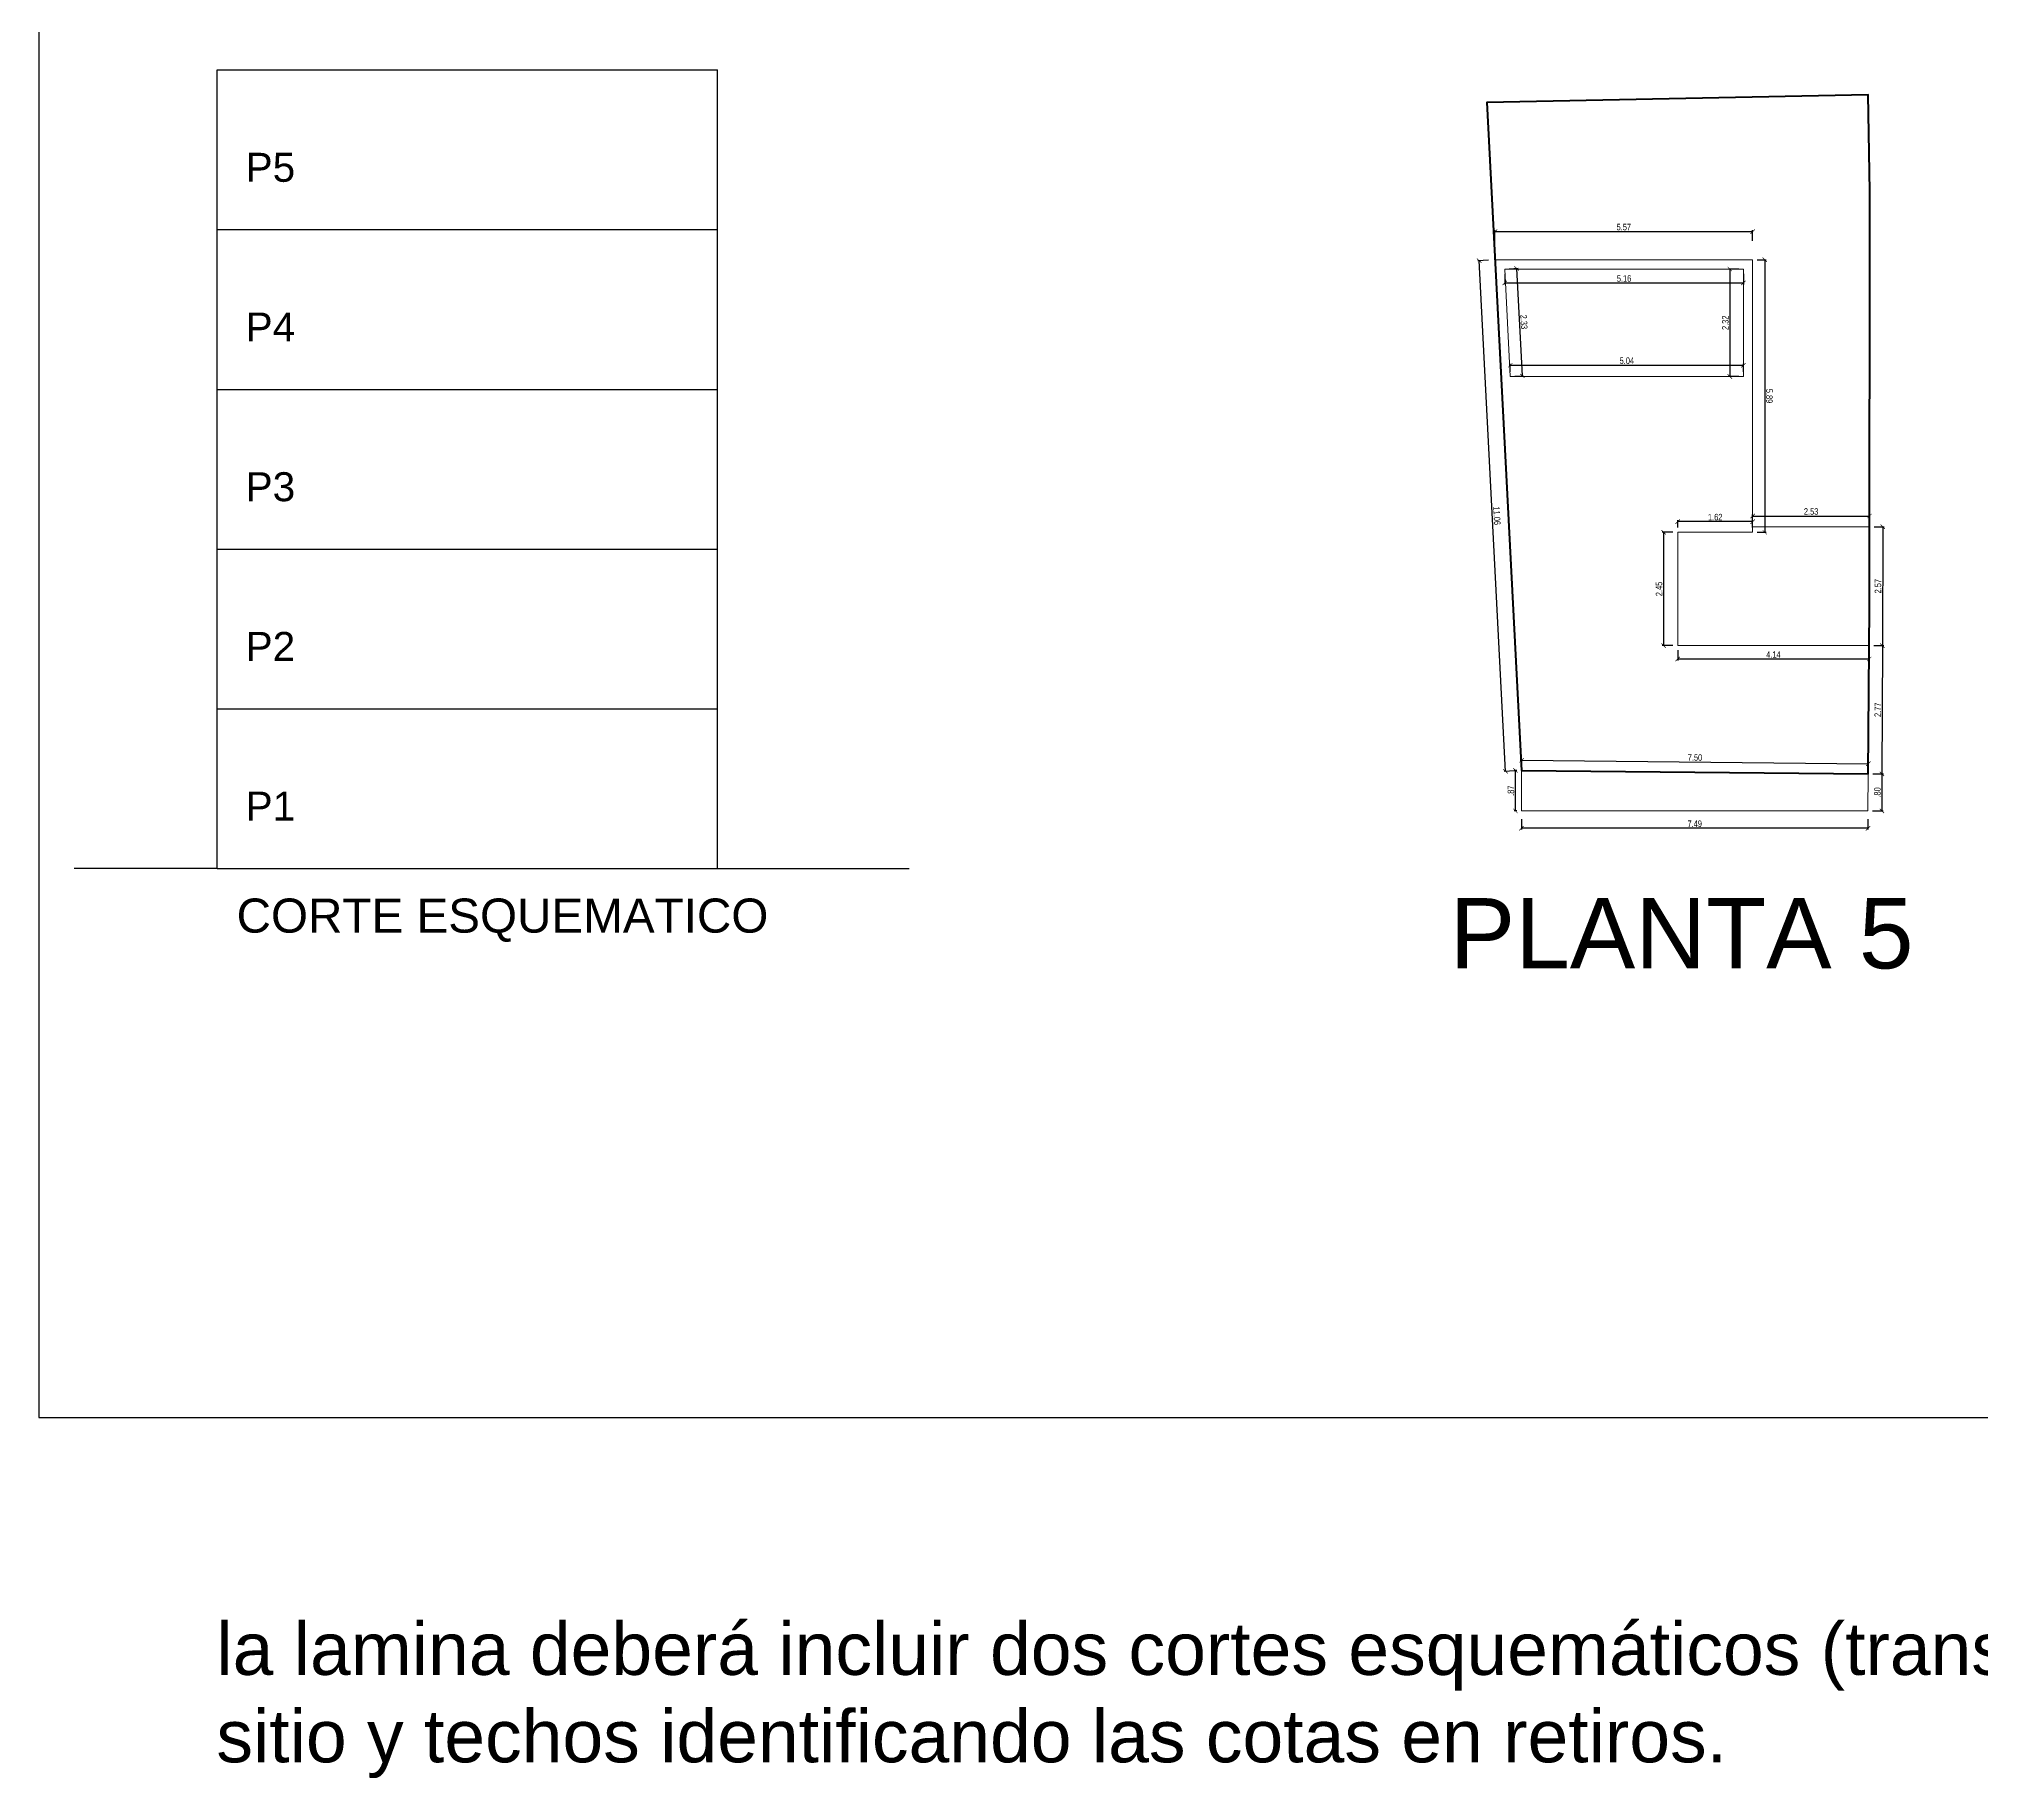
# Model space of a CAD drawing. Header units: millimetres. Extents: x 2128 to 7930, y 1150 to 3326.
# Drawn here: x 4002.5 to 4422.5, y 1188.5 to 1564.6 of the extents above; entities that cross this region are included whole.
import ezdxf

# ---------------------------------------------------------------- set-up
doc = ezdxf.new("R2010")
doc.units = ezdxf.units.MM
doc.header["$LTSCALE"] = 10
for name, color, linetype, lineweight in [('AMV', 90, 'Continuous', 0), ('cotas', 1, 'Continuous', 5), ('COTAS S', 30, 'Continuous', 0), ('lote', 5, 'Continuous', 50)]:
    doc.layers.add(name, color=color, linetype=linetype, lineweight=lineweight)
doc.styles.add('ARIAL', font='arial.ttf', dxfattribs={"height": 0.2})
doc.styles.add('RomanS', font='swissck.ttf')
doc.dimstyles.new('DIM', dxfattribs={"dimtxt": 0.14, "dimasz": 0.095, "dimexe": 0.03, "dimexo": 0.1, "dimgap": 0.025, "dimtad": 1, "dimzin": 4, "dimdsep": 46, "dimtxsty": 'RomanS', "dimblk": 'ARCHTICK', "dimcen": 0.02, "dimclrd": 247, "dimclre": 157, "dimclrt": 3, "dimadec": 0, "dimazin": 0, "dimtfac": 1, "dimtix": 1, "dimtofl": 0, "dimtmove": 2, "dimatfit": 3, "dimfxl": 0.2, "dimfxlon": 1, "dimtolj": 1, "dimtzin": 0, "dimarcsym": 0})

# ---------------------------------------------------------------- blocks, each defined once
blk = doc.blocks.new('_ArchTick')
at = {"layer": 'cotas', "color": 0, "const_width": 0.15}
blk.add_lwpolyline([(-0.5, -0.5), (0.5, 0.5)], dxfattribs=at)
blk = doc.blocks.new('*D84')
at = {"color": 157, "lineweight": -2, "transparency": 16777216}
for p, q in [((3957.509, 1642.145), (3957.509, 1642.375)), ((3963.081, 1642.145), (3963.081, 1642.375))]:
    blk.add_line(p, q, dxfattribs=at)
at = {"color": 247, "lineweight": -2, "transparency": 16777216}
blk.add_line((3957.509, 1642.345), (3963.081, 1642.345), dxfattribs=at)
at = {"layer": 'Defpoints', "color": 0, "transparency": 16777216}
for p in [(3963.081, 1642.345), (3957.509, 1641.736), (3963.081, 1641.736)]:
    blk.add_point(p, dxfattribs=at)
at = {"color": 247, "lineweight": -2, "transparency": 16777216, "xscale": 0.095, "yscale": 0.095, "zscale": 0.095, "rotation": 180}
blk.add_blockref('_ArchTick', (3957.509, 1642.345), dxfattribs=at)
at = {"color": 247, "lineweight": -2, "transparency": 16777216, "xscale": 0.095, "yscale": 0.095, "zscale": 0.095}
blk.add_blockref('_ArchTick', (3963.081, 1642.345), dxfattribs=at)
at = {"color": 3, "transparency": 16777216, "insert": (3960.295, 1642.442), "char_height": 0.14, "attachment_point": 5, "style": 'RomanS'}
blk.add_mtext('\\A1;5.57', dxfattribs=at)
blk = doc.blocks.new('*D85')
at = {"color": 157, "lineweight": -2, "transparency": 16777216}
for p, q in [((3963.181, 1641.736), (3963.374, 1641.736)), ((3963.181, 1635.843), (3963.374, 1635.843))]:
    blk.add_line(p, q, dxfattribs=at)
at = {"color": 247, "lineweight": -2, "transparency": 16777216}
blk.add_line((3963.344, 1641.736), (3963.344, 1635.843), dxfattribs=at)
at = {"layer": 'Defpoints', "color": 0, "transparency": 16777216}
for p in [(3963.081, 1641.736), (3963.081, 1635.843), (3963.344, 1635.843)]:
    blk.add_point(p, dxfattribs=at)
at = {"color": 247, "lineweight": -2, "transparency": 16777216, "xscale": 0.095, "yscale": 0.095, "zscale": 0.095}
for p, rotation in [((3963.344, 1641.736), 90.0011636161109), ((3963.344, 1635.843), 270.0011636161109)]:
    blk.add_blockref('_ArchTick', p, dxfattribs=dict(at, rotation=rotation))
at = {"color": 3, "transparency": 16777216, "insert": (3963.441, 1638.789), "char_height": 0.14, "attachment_point": 5, "rotation": 270.0012, "style": 'RomanS'}
blk.add_mtext('\\A1;5.89', dxfattribs=at)
blk = doc.blocks.new('*D86')
at = {"color": 157, "lineweight": -2, "transparency": 16777216}
for p, q in [((3963.081, 1636.063), (3963.081, 1636.225)), ((3965.608, 1636.063), (3965.608, 1636.225))]:
    blk.add_line(p, q, dxfattribs=at)
at = {"color": 247, "lineweight": -2, "transparency": 16777216}
blk.add_line((3963.081, 1636.195), (3965.608, 1636.195), dxfattribs=at)
at = {"layer": 'Defpoints', "color": 0, "transparency": 16777216}
for p in [(3963.081, 1635.963), (3965.608, 1636.195), (3965.608, 1635.963)]:
    blk.add_point(p, dxfattribs=at)
at = {"color": 247, "lineweight": -2, "transparency": 16777216, "xscale": 0.095, "yscale": 0.095, "zscale": 0.095, "rotation": 180}
blk.add_blockref('_ArchTick', (3963.081, 1636.195), dxfattribs=at)
at = {"color": 247, "lineweight": -2, "transparency": 16777216, "xscale": 0.095, "yscale": 0.095, "zscale": 0.095}
blk.add_blockref('_ArchTick', (3965.608, 1636.195), dxfattribs=at)
at = {"color": 3, "transparency": 16777216, "insert": (3964.345, 1636.292), "char_height": 0.14, "attachment_point": 5, "style": 'RomanS'}
blk.add_mtext('\\A1;2.53', dxfattribs=at)
blk = doc.blocks.new('*D87')
at = {"color": 157, "lineweight": -2, "transparency": 16777216}
for p, q in [((3965.708, 1635.963), (3965.923, 1635.962)), ((3965.701, 1633.393), (3965.916, 1633.392))]:
    blk.add_line(p, q, dxfattribs=at)
at = {"color": 247, "lineweight": -2, "transparency": 16777216}
blk.add_line((3965.893, 1635.962), (3965.886, 1633.392), dxfattribs=at)
at = {"layer": 'Defpoints', "color": 0, "transparency": 16777216}
for p in [(3965.608, 1635.963), (3965.601, 1633.393), (3965.886, 1633.392)]:
    blk.add_point(p, dxfattribs=at)
at = {"color": 247, "lineweight": -2, "transparency": 16777216, "xscale": 0.095, "yscale": 0.095, "zscale": 0.095}
for p, rotation in [((3965.893, 1635.962), 89.84046126562649), ((3965.886, 1633.392), 269.8404612656265)]:
    blk.add_blockref('_ArchTick', p, dxfattribs=dict(at, rotation=rotation))
at = {"color": 3, "transparency": 16777216, "insert": (3965.792, 1634.677), "char_height": 0.14, "attachment_point": 5, "rotation": 89.8405, "style": 'RomanS'}
blk.add_mtext('\\A1;2.57', dxfattribs=at)
blk = doc.blocks.new('*D88')
at = {"color": 157, "lineweight": -2, "transparency": 16777216}
for p, q in [((3965.701, 1633.393), (3965.916, 1633.392)), ((3965.678, 1630.618), (3965.908, 1630.618))]:
    blk.add_line(p, q, dxfattribs=at)
at = {"color": 247, "lineweight": -2, "transparency": 16777216}
blk.add_line((3965.886, 1633.392), (3965.878, 1630.618), dxfattribs=at)
at = {"layer": 'Defpoints', "color": 0, "transparency": 16777216}
for p in [(3965.601, 1633.393), (3965.574, 1630.619), (3965.878, 1630.618)]:
    blk.add_point(p, dxfattribs=at)
at = {"color": 247, "lineweight": -2, "transparency": 16777216, "xscale": 0.095, "yscale": 0.095, "zscale": 0.095}
for p, rotation in [((3965.886, 1633.392), 89.84046126562649), ((3965.878, 1630.618), 269.8404612656265)]:
    blk.add_blockref('_ArchTick', p, dxfattribs=dict(at, rotation=rotation))
at = {"color": 3, "transparency": 16777216, "insert": (3965.786, 1632.005), "char_height": 0.14, "attachment_point": 5, "rotation": 89.8405, "style": 'RomanS'}
blk.add_mtext('\\A1;2.77', dxfattribs=at)
blk = doc.blocks.new('*D89')
at = {"color": 157, "lineweight": -2, "transparency": 16777216}
for p, q in [((3965.678, 1630.618), (3965.908, 1630.618)), ((3965.676, 1629.818), (3965.906, 1629.818))]:
    blk.add_line(p, q, dxfattribs=at)
at = {"color": 247, "lineweight": -2, "transparency": 16777216}
blk.add_line((3965.878, 1630.618), (3965.876, 1629.818), dxfattribs=at)
at = {"layer": 'Defpoints', "color": 0, "transparency": 16777216}
for p in [(3965.574, 1630.619), (3965.574, 1629.819), (3965.876, 1629.818)]:
    blk.add_point(p, dxfattribs=at)
at = {"color": 247, "lineweight": -2, "transparency": 16777216, "xscale": 0.095, "yscale": 0.095, "zscale": 0.095}
for p, rotation in [((3965.878, 1630.618), 89.84046126562649), ((3965.876, 1629.818), 269.8404612656265)]:
    blk.add_blockref('_ArchTick', p, dxfattribs=dict(at, rotation=rotation))
at = {"color": 3, "transparency": 16777216, "insert": (3965.78, 1630.218), "char_height": 0.14, "attachment_point": 5, "rotation": 89.8405, "style": 'RomanS'}
blk.add_mtext('\\A1;.80', dxfattribs=at)
blk = doc.blocks.new('*D90')
at = {"color": 157, "lineweight": -2, "transparency": 16777216}
for p, q in [((3958.082, 1629.643), (3958.082, 1629.413)), ((3965.574, 1629.643), (3965.574, 1629.413))]:
    blk.add_line(p, q, dxfattribs=at)
at = {"color": 247, "lineweight": -2, "transparency": 16777216}
blk.add_line((3965.574, 1629.443), (3958.082, 1629.443), dxfattribs=at)
at = {"layer": 'Defpoints', "color": 0, "transparency": 16777216}
for p in [(3958.082, 1629.819), (3965.574, 1629.819), (3958.082, 1629.443)]:
    blk.add_point(p, dxfattribs=at)
at = {"color": 247, "lineweight": -2, "transparency": 16777216, "xscale": 0.095, "yscale": 0.095, "zscale": 0.095, "rotation": 180}
blk.add_blockref('_ArchTick', (3958.082, 1629.443), dxfattribs=at)
at = {"color": 247, "lineweight": -2, "transparency": 16777216, "xscale": 0.095, "yscale": 0.095, "zscale": 0.095}
blk.add_blockref('_ArchTick', (3965.574, 1629.443), dxfattribs=at)
at = {"color": 3, "transparency": 16777216, "insert": (3961.828, 1629.54), "char_height": 0.14, "attachment_point": 5, "style": 'RomanS'}
blk.add_mtext('\\A1;7.49', dxfattribs=at)
blk = doc.blocks.new('*D91')
at = {"color": 157, "lineweight": -2, "transparency": 16777216}
for p, q in [((3957.982, 1630.692), (3957.921, 1630.692)), ((3957.982, 1629.819), (3957.921, 1629.819))]:
    blk.add_line(p, q, dxfattribs=at)
at = {"color": 247, "lineweight": -2, "transparency": 16777216}
blk.add_line((3957.951, 1629.819), (3957.951, 1630.692), dxfattribs=at)
at = {"layer": 'Defpoints', "color": 0, "transparency": 16777216}
for p in [(3957.951, 1630.692), (3958.082, 1630.692), (3958.082, 1629.819)]:
    blk.add_point(p, dxfattribs=at)
at = {"color": 247, "lineweight": -2, "transparency": 16777216, "xscale": 0.095, "yscale": 0.095, "zscale": 0.095}
for p, rotation in [((3957.951, 1630.692), 90), ((3957.951, 1629.819), 270)]:
    blk.add_blockref('_ArchTick', p, dxfattribs=dict(at, rotation=rotation))
at = {"color": 3, "transparency": 16777216, "insert": (3957.854, 1630.255), "char_height": 0.14, "attachment_point": 5, "rotation": 90, "style": 'RomanS'}
blk.add_mtext('\\A1;.87', dxfattribs=at)
blk = doc.blocks.new('*D92')
at = {"color": 157, "lineweight": -2, "transparency": 16777216}
for p, q in [((3957.366, 1641.728), (3957.137, 1641.716)), ((3957.939, 1630.685), (3957.709, 1630.673))]:
    blk.add_line(p, q, dxfattribs=at)
at = {"color": 247, "lineweight": -2, "transparency": 16777216}
blk.add_line((3957.739, 1630.674), (3957.167, 1641.718), dxfattribs=at)
at = {"layer": 'Defpoints', "color": 0, "transparency": 16777216}
for p in [(3957.167, 1641.718), (3957.509, 1641.736), (3958.082, 1630.692)]:
    blk.add_point(p, dxfattribs=at)
at = {"color": 247, "lineweight": -2, "transparency": 16777216, "xscale": 0.095, "yscale": 0.095, "zscale": 0.095}
for p, rotation in [((3957.167, 1641.718), 92.96790500265598), ((3957.739, 1630.674), 272.967905002656)]:
    blk.add_blockref('_ArchTick', p, dxfattribs=dict(at, rotation=rotation))
at = {"color": 3, "transparency": 16777216, "insert": (3957.55, 1636.201), "char_height": 0.14, "attachment_point": 5, "rotation": 272.9679, "style": 'RomanS'}
blk.add_mtext('\\A1;11.06', dxfattribs=at)
blk = doc.blocks.new('*D93')
at = {"color": 157, "lineweight": -2, "transparency": 16777216}
for p, q in [((3957.72, 1641.434), (3957.72, 1641.204)), ((3962.881, 1641.434), (3962.881, 1641.204))]:
    blk.add_line(p, q, dxfattribs=at)
at = {"color": 247, "lineweight": -2, "transparency": 16777216}
blk.add_line((3957.72, 1641.234), (3962.881, 1641.234), dxfattribs=at)
at = {"layer": 'Defpoints', "color": 0, "transparency": 16777216}
for p in [(3957.72, 1641.536), (3962.881, 1641.536), (3962.881, 1641.234)]:
    blk.add_point(p, dxfattribs=at)
at = {"color": 247, "lineweight": -2, "transparency": 16777216, "xscale": 0.095, "yscale": 0.095, "zscale": 0.095, "rotation": 180}
blk.add_blockref('_ArchTick', (3957.72, 1641.234), dxfattribs=at)
at = {"color": 247, "lineweight": -2, "transparency": 16777216, "xscale": 0.095, "yscale": 0.095, "zscale": 0.095}
blk.add_blockref('_ArchTick', (3962.881, 1641.234), dxfattribs=at)
at = {"color": 3, "transparency": 16777216, "insert": (3960.3, 1641.331), "char_height": 0.14, "attachment_point": 5, "style": 'RomanS'}
blk.add_mtext('\\A1;5.16', dxfattribs=at)
blk = doc.blocks.new('*D94')
at = {"color": 157, "lineweight": -2, "transparency": 16777216}
for p, q in [((3962.781, 1641.536), (3962.558, 1641.536)), ((3962.781, 1639.212), (3962.558, 1639.212))]:
    blk.add_line(p, q, dxfattribs=at)
at = {"color": 247, "lineweight": -2, "transparency": 16777216}
blk.add_line((3962.588, 1641.536), (3962.588, 1639.212), dxfattribs=at)
at = {"layer": 'Defpoints', "color": 0, "transparency": 16777216}
for p in [(3962.881, 1641.536), (3962.588, 1639.212), (3962.881, 1639.212)]:
    blk.add_point(p, dxfattribs=at)
at = {"color": 247, "lineweight": -2, "transparency": 16777216, "xscale": 0.095, "yscale": 0.095, "zscale": 0.095}
for p, rotation in [((3962.588, 1641.536), 90), ((3962.588, 1639.212), 270)]:
    blk.add_blockref('_ArchTick', p, dxfattribs=dict(at, rotation=rotation))
at = {"color": 3, "transparency": 16777216, "insert": (3962.491, 1640.374), "char_height": 0.14, "attachment_point": 5, "rotation": 90, "style": 'RomanS'}
blk.add_mtext('\\A1;2.32', dxfattribs=at)
blk = doc.blocks.new('*D95')
at = {"color": 157, "lineweight": -2, "transparency": 16777216}
for p, q in [((3957.84, 1639.312), (3957.84, 1639.485)), ((3962.881, 1639.312), (3962.881, 1639.485))]:
    blk.add_line(p, q, dxfattribs=at)
at = {"color": 247, "lineweight": -2, "transparency": 16777216}
blk.add_line((3957.84, 1639.455), (3962.881, 1639.455), dxfattribs=at)
at = {"layer": 'Defpoints', "color": 0, "transparency": 16777216}
for p in [(3962.881, 1639.455), (3957.84, 1639.212), (3962.881, 1639.212)]:
    blk.add_point(p, dxfattribs=at)
at = {"color": 247, "lineweight": -2, "transparency": 16777216, "xscale": 0.095, "yscale": 0.095, "zscale": 0.095, "rotation": 180}
blk.add_blockref('_ArchTick', (3957.84, 1639.455), dxfattribs=at)
at = {"color": 247, "lineweight": -2, "transparency": 16777216, "xscale": 0.095, "yscale": 0.095, "zscale": 0.095}
blk.add_blockref('_ArchTick', (3962.881, 1639.455), dxfattribs=at)
at = {"color": 3, "transparency": 16777216, "insert": (3960.361, 1639.553), "char_height": 0.14, "attachment_point": 5, "style": 'RomanS'}
blk.add_mtext('\\A1;5.04', dxfattribs=at)
blk = doc.blocks.new('*D96')
at = {"color": 157, "lineweight": -2, "transparency": 16777216}
for p, q in [((3957.819, 1641.541), (3958.008, 1641.551)), ((3957.94, 1639.217), (3958.129, 1639.227))]:
    blk.add_line(p, q, dxfattribs=at)
at = {"color": 247, "lineweight": -2, "transparency": 16777216}
blk.add_line((3957.978, 1641.549), (3958.099, 1639.225), dxfattribs=at)
at = {"layer": 'Defpoints', "color": 0, "transparency": 16777216}
for p in [(3957.72, 1641.536), (3957.84, 1639.212), (3958.099, 1639.225)]:
    blk.add_point(p, dxfattribs=at)
at = {"color": 247, "lineweight": -2, "transparency": 16777216, "xscale": 0.095, "yscale": 0.095, "zscale": 0.095}
for p, rotation in [((3957.978, 1641.549), 92.96790500265058), ((3958.099, 1639.225), 272.9679050026506)]:
    blk.add_blockref('_ArchTick', p, dxfattribs=dict(at, rotation=rotation))
at = {"color": 3, "transparency": 16777216, "insert": (3958.135, 1640.392), "char_height": 0.14, "attachment_point": 5, "rotation": 272.9679, "style": 'RomanS'}
blk.add_mtext('\\A1;2.33', dxfattribs=at)
blk = doc.blocks.new('*D97')
at = {"color": 157, "lineweight": -2, "transparency": 16777216}
for p, q in [((3961.46, 1635.943), (3961.46, 1636.103)), ((3963.081, 1635.943), (3963.081, 1636.103))]:
    blk.add_line(p, q, dxfattribs=at)
at = {"color": 247, "lineweight": -2, "transparency": 16777216}
blk.add_line((3963.081, 1636.073), (3961.46, 1636.073), dxfattribs=at)
at = {"layer": 'Defpoints', "color": 0, "transparency": 16777216}
for p in [(3961.46, 1636.073), (3961.46, 1635.843), (3963.081, 1635.843)]:
    blk.add_point(p, dxfattribs=at)
at = {"color": 247, "lineweight": -2, "transparency": 16777216, "xscale": 0.095, "yscale": 0.095, "zscale": 0.095, "rotation": 180}
blk.add_blockref('_ArchTick', (3961.46, 1636.073), dxfattribs=at)
at = {"color": 247, "lineweight": -2, "transparency": 16777216, "xscale": 0.095, "yscale": 0.095, "zscale": 0.095}
blk.add_blockref('_ArchTick', (3963.081, 1636.073), dxfattribs=at)
at = {"color": 3, "transparency": 16777216, "insert": (3962.271, 1636.17), "char_height": 0.14, "attachment_point": 5, "style": 'RomanS'}
blk.add_mtext('\\A1;1.62', dxfattribs=at)
blk = doc.blocks.new('*D98')
at = {"color": 157, "lineweight": -2, "transparency": 16777216}
for p, q in [((3961.354, 1635.843), (3961.124, 1635.843)), ((3961.354, 1633.393), (3961.124, 1633.393))]:
    blk.add_line(p, q, dxfattribs=at)
at = {"color": 247, "lineweight": -2, "transparency": 16777216}
blk.add_line((3961.154, 1635.843), (3961.154, 1633.393), dxfattribs=at)
at = {"layer": 'Defpoints', "color": 0, "transparency": 16777216}
for p in [(3961.46, 1635.843), (3961.154, 1633.393), (3961.46, 1633.393)]:
    blk.add_point(p, dxfattribs=at)
at = {"color": 247, "lineweight": -2, "transparency": 16777216, "xscale": 0.095, "yscale": 0.095, "zscale": 0.095}
for p, rotation in [((3961.154, 1635.843), 90), ((3961.154, 1633.393), 270)]:
    blk.add_blockref('_ArchTick', p, dxfattribs=dict(at, rotation=rotation))
at = {"color": 3, "transparency": 16777216, "insert": (3961.057, 1634.618), "char_height": 0.14, "attachment_point": 5, "rotation": 90, "style": 'RomanS'}
blk.add_mtext('\\A1;2.45', dxfattribs=at)
blk = doc.blocks.new('*D99')
at = {"color": 157, "lineweight": -2, "transparency": 16777216}
for p, q in [((3961.46, 1633.293), (3961.46, 1633.074)), ((3965.601, 1633.293), (3965.601, 1633.074))]:
    blk.add_line(p, q, dxfattribs=at)
at = {"color": 247, "lineweight": -2, "transparency": 16777216}
blk.add_line((3961.46, 1633.104), (3965.601, 1633.104), dxfattribs=at)
at = {"layer": 'Defpoints', "color": 0, "transparency": 16777216}
for p in [(3961.46, 1633.393), (3965.601, 1633.393), (3965.601, 1633.104)]:
    blk.add_point(p, dxfattribs=at)
at = {"color": 247, "lineweight": -2, "transparency": 16777216, "xscale": 0.095, "yscale": 0.095, "zscale": 0.095, "rotation": 180}
blk.add_blockref('_ArchTick', (3961.46, 1633.104), dxfattribs=at)
at = {"color": 247, "lineweight": -2, "transparency": 16777216, "xscale": 0.095, "yscale": 0.095, "zscale": 0.095}
blk.add_blockref('_ArchTick', (3965.601, 1633.104), dxfattribs=at)
at = {"color": 3, "transparency": 16777216, "insert": (3963.531, 1633.199), "char_height": 0.14, "attachment_point": 5, "style": 'RomanS'}
blk.add_mtext('\\A1;4.14', dxfattribs=at)
blk = doc.blocks.new('*D100')
at = {"color": 157, "lineweight": -2, "transparency": 16777216}
for p, q in [((3958.082, 1630.792), (3958.084, 1630.942)), ((3965.582, 1630.719), (3965.584, 1630.869))]:
    blk.add_line(p, q, dxfattribs=at)
at = {"color": 247, "lineweight": -2, "transparency": 16777216}
blk.add_line((3958.084, 1630.912), (3965.583, 1630.839), dxfattribs=at)
at = {"layer": 'Defpoints', "color": 0, "transparency": 16777216}
for p in [(3958.082, 1630.692), (3965.581, 1630.619), (3965.583, 1630.839)]:
    blk.add_point(p, dxfattribs=at)
at = {"color": 247, "lineweight": -2, "transparency": 16777216, "xscale": 0.095, "yscale": 0.095, "zscale": 0.095}
for p, rotation in [((3958.084, 1630.912), 179.4393760138767), ((3965.583, 1630.839), 359.4393760138766)]:
    blk.add_blockref('_ArchTick', p, dxfattribs=dict(at, rotation=rotation))
at = {"color": 3, "transparency": 16777216, "insert": (3961.834, 1630.973), "char_height": 0.14, "attachment_point": 5, "rotation": 359.4394, "style": 'RomanS'}
blk.add_mtext('\\A1;7.50', dxfattribs=at)
blk = doc.blocks.new('5')
at = {"layer": 'COTAS S'}
blk.add_lwpolyline([(1.621, 8.343), (-3.951, 8.343), (-3.379, -2.701), (4.121, -2.774), (4.141, 0), (0, 0), (0, 2.45), (1.621, 2.45), (1.621, 2.57)], close=True, dxfattribs=at)
at = {"layer": 'COTAS S', "color": 3}
blk.add_lwpolyline([(1.421, 8.143), (-3.741, 8.143), (-3.62, 5.819), (1.421, 5.819)], close=True, dxfattribs=at)
at = {"layer": 'COTAS S', "color": 4}
blk.add_lwpolyline([(4.148, 2.57), (4.147, 0.841), (4.141, 0), (0, 0), (0, 2.45), (1.621, 2.45), (1.621, 2.57), (4.148, 2.57)], dxfattribs=at)
at = {"layer": 'COTAS S', "color": 6}
blk.add_lwpolyline([(4.121, -2.774), (-3.379, -2.701), (-3.379, -3.574), (4.115, -3.574)], close=True, dxfattribs=at)
at = {"layer": 'lote'}
blk.add_lwpolyline([(-3.379, -2.701), (4.121, -2.774), (4.147, 0.841), (4.153, 9.823), (4.121, 11.906), (-4.127, 11.74), (-4.127, 11.74), (-4.127, 11.74), (-3.379, -2.701)], dxfattribs=at)
at = {"layer": 'AMV', "insert": (-4.93, -5.461), "char_height": 1.5198, "width": 21.33328, "attachment_point": 1, "style": 'ARIAL'}
blk.add_mtext('PLANTA 5  ', dxfattribs=at)
for p1, p2, distance, picture, middle in [((-3.951, 8.343), (1.621, 8.343), 0.61, '*D84', (-1.165, 9.049)), ((-3.379, -2.701), (-3.951, 8.343), 0.343, '*D92', (-3.91, 2.808)), ((-3.741, 8.143), (1.421, 8.143), -0.301, '*D93', (-1.16, 7.939)), ((-3.741, 8.143), (-3.62, 5.819), 0.259, '*D96', (-3.325, 6.999)), ((1.421, 8.143), (1.421, 5.819), -0.294, '*D94', (1.031, 6.981)), ((1.621, 8.343), (1.621, 2.45), 0.263, '*D85', (1.981, 5.396)), ((-3.62, 5.819), (1.421, 5.819), 0.244, '*D95', (-1.099, 6.16)), ((1.621, 2.57), (4.148, 2.57), 0.232, '*D86', (2.885, 2.899)), ((1.621, 2.45), (0, 2.45), -0.231, '*D97', (0.811, 2.778)), ((4.148, 2.57), (4.141, 0), 0.285, '*D87', (4.332, 1.284)), ((0, 2.45), (0, 0), -0.306, '*D98', (-0.403, 1.225)), ((0, 0), (4.141, 0), -0.289, '*D99', (2.071, -0.194)), ((-3.379, -2.701), (4.121, -2.774), 0.22, '*D100', (0.374, -2.42)), ((-3.379, -3.574), (-3.379, -2.701), 0.131, '*D91', (-3.606, -3.138)), ((4.114, -3.574), (-3.379, -3.574), 0.376, '*D90', (0.368, -3.853))]:
    dim = blk.add_aligned_dim(p1=p1, p2=p2, distance=distance, dimstyle='DIM')
    dim.commit()
    dim.dimension.update_dxf_attribs({"geometry": picture, "text_midpoint": middle, "insert": (-3961.46, -1633.393)})
for base, p1, p2, picture, middle in [((4.418, -2.775), (4.141, 0), (4.114, -2.774), '*D88', (4.326, -1.388)), ((4.416, -3.575), (4.114, -2.774), (4.114, -3.574), '*D89', (4.32, -3.175))]:
    dim = blk.add_linear_dim(base=base, p1=p1, p2=p2, angle=89.8405, dimstyle='DIM')
    dim.commit()
    dim.dimension.update_dxf_attribs({"geometry": picture, "text_midpoint": middle, "insert": (-3961.46, -1633.393)})

msp = doc.modelspace()

# ---------------------------------------------------------------- linework, layer by layer
at = {"color": 240, "true_color": 0xed1f24}
for p, q in [((4041.038, 1385.192), (4041.038, 1557.862)), ((4041.038, 1557.862), (4149.264, 1557.862)), ((4149.264, 1385.192), (4149.264, 1557.862)), ((4041.038, 1523.328), (4149.264, 1523.328)), ((4041.038, 1488.794), (4149.264, 1488.794)), ((4041.038, 1454.26), (4149.264, 1454.26)), ((4041.038, 1419.726), (4149.264, 1419.726))]:
    msp.add_line(p, q, dxfattribs=at)
at = {"color": 4}
for q in [(4010.117, 1385.192), (4190.645, 1385.192)]:
    msp.add_line((4041.038, 1385.192), q, dxfattribs=at)
msp.add_lwpolyline([(4842.482, 1860.447), (4002.482, 1860.447), (4002.482, 1266.447), (4842.482, 1266.447)], close=True)

# ---------------------------------------------------------------- block references
at = {"xscale": 10, "yscale": 10, "zscale": 10}
msp.add_blockref('5', (4356.86, 1433.382), dxfattribs=at)

# ---------------------------------------------------------------- texts
at = {"layer": 'AMV', "attachment_point": 1, "style": 'ARIAL'}
for s, insert, char_height, width in [('P5', (4047.204, 1539.937), 6.2656, 196.30676), ('P4', (4047.204, 1505.403), 6.2656, 196.30676), ('P3', (4047.204, 1470.869), 6.2656, 196.30676), ('P2', (4047.204, 1436.336), 6.2656, 196.30676), ('P1', (4047.204, 1401.802), 6.2656, 196.30676), ('CORTE ESQUEMATICO', (4045.246, 1378.684), 7.37134, 230.94914), ('la lamina deberá incluir dos cortes esquemáticos (transversal y longitudinal), elevaciones y plano de sitio y techos identificando las cotas en retiros.', (4040.873, 1222.15), 11.340524, 703.81917)]:
    msp.add_mtext(s, dxfattribs=dict(at, insert=insert, char_height=char_height, width=width))

doc.saveas('drawing.dxf')
